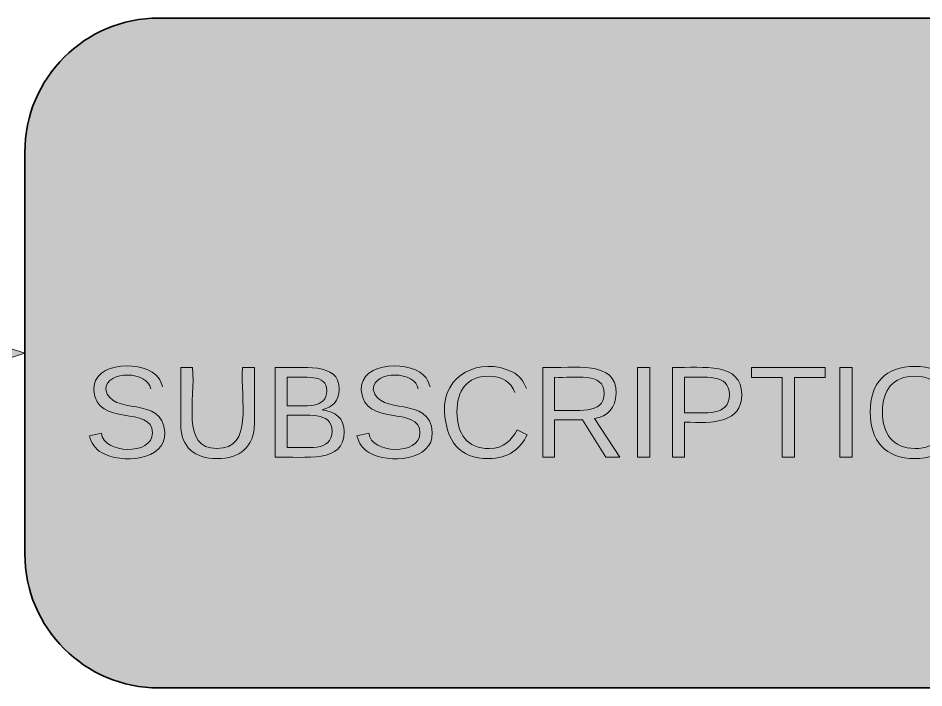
# Model space of a CAD drawing. Extents: x 3 to 1760, y 20 to 1040.
# Drawn here: x 357.2 to 465.3, y 100 to 180 of the extents above; entities that cross this region are included whole.
import ezdxf

# ---------------------------------------------------------------- set-up
doc = ezdxf.new("R2010")
doc.units = 0
doc.header["$MEASUREMENT"] = 0
doc.layers.add('Layer 1', color=7, linetype='Continuous', lineweight=0)

# ---------------------------------------------------------------- blocks, each defined once
blk = doc.blocks.new('Block_40')
at = {"layer": 'Layer 1'}
for points, knots in [([(416.5, 135.29), (416.07, 136.5), (414.99, 137.23), (413.34, 137.23), (410.8, 137.23), (409.59, 135.51), (409.59, 132.96), (409.59, 130.36), (410.84, 128.59), (413.43, 128.59), (415.29, 128.59), (416.11, 129.63), (416.8, 130.84), (416.8, 130.84), (417.97, 130.23), (417.97, 130.23), (417.19, 128.59), (415.76, 127.38), (413.34, 127.38), (409.89, 127.38), (408.29, 129.54), (408.12, 132.96), (407.86, 137.45), (412.39, 139.57), (416.2, 137.75), (417.02, 137.36), (417.54, 136.63), (417.88, 135.77)], [0, 0, 0, 0, 1, 1, 1, 2, 2, 2, 3, 3, 3, 4, 4, 4, 5, 5, 5, 6, 6, 6, 7, 7, 7, 8, 8, 8, 9, 9, 9, 9]), ([(373.03, 135.72), (372.81, 137.8), (367.72, 138.06), (367.67, 135.64), (368.28, 132.4), (374.5, 135.03), (374.72, 130.49), (374.84, 127.12), (369.49, 126.73), (367.15, 128.12), (366.42, 128.55), (365.94, 129.24), (365.73, 130.1), (365.73, 130.1), (367.15, 130.41), (367.15, 130.41), (367.37, 127.99), (373.25, 127.69), (373.25, 130.45), (373.25, 133.82), (366.55, 131.06), (366.25, 135.55), (366.03, 139.09), (372.51, 139.18), (373.98, 137.02), (374.2, 136.72), (374.33, 136.33), (374.46, 135.94)], [0, 0, 0, 0, 1, 1, 1, 2, 2, 2, 3, 3, 3, 4, 4, 4, 5, 5, 5, 6, 6, 6, 7, 7, 7, 8, 8, 8, 9, 9, 9, 9]), ([(393.51, 133.22), (395.02, 133), (396.15, 132.22), (396.15, 130.58), (396.15, 126.82), (391.57, 127.64), (387.89, 127.56), (387.89, 127.56), (387.89, 138.27), (387.89, 138.27), (391.18, 138.14), (395.54, 139.01), (395.54, 135.68), (395.54, 134.25), (394.72, 133.52), (393.51, 133.22)], [0, 0, 0, 0, 1, 1, 1, 2, 2, 2, 3, 3, 3, 4, 4, 4, 5, 5, 5, 5]), ([(404.96, 135.72), (404.75, 137.8), (399.65, 138.06), (399.6, 135.64), (400.21, 132.4), (406.43, 135.03), (406.65, 130.49), (406.78, 127.12), (401.42, 126.73), (399.09, 128.12), (398.35, 128.55), (397.88, 129.24), (397.66, 130.1), (397.66, 130.1), (399.09, 130.41), (399.09, 130.41), (399.3, 127.99), (405.18, 127.69), (405.18, 130.45), (405.18, 133.82), (398.48, 131.06), (398.18, 135.55), (397.96, 139.09), (404.44, 139.18), (405.91, 137.02), (406.13, 136.72), (406.26, 136.33), (406.39, 135.94)], [0, 0, 0, 0, 1, 1, 1, 2, 2, 2, 3, 3, 3, 4, 4, 4, 5, 5, 5, 6, 6, 6, 7, 7, 7, 8, 8, 8, 9, 9, 9, 9]), ([(428.6, 135.2), (428.55, 133.43), (427.6, 132.44), (426.01, 132.18), (426.01, 132.18), (429.03, 127.56), (429.03, 127.56), (429.03, 127.56), (427.39, 127.56), (427.39, 127.56), (427.39, 127.56), (424.58, 132.01), (424.58, 132.01), (424.58, 132.01), (421.25, 132.01), (421.25, 132.01), (421.25, 132.01), (421.25, 127.56), (421.25, 127.56), (421.25, 127.56), (419.83, 127.56), (419.83, 127.56), (419.83, 127.56), (419.83, 138.27), (419.83, 138.27), (423.63, 138.14), (428.68, 139.18), (428.6, 135.2)], [0, 0, 0, 0, 1, 1, 1, 2, 2, 2, 3, 3, 3, 4, 4, 4, 5, 5, 5, 6, 6, 6, 7, 7, 7, 8, 8, 8, 9, 9, 9, 9]), ([(435.34, 138.27), (439.1, 138.23), (443.59, 138.92), (443.59, 135.03), (443.59, 131.66), (440.26, 131.57), (436.76, 131.75), (436.76, 131.75), (436.76, 127.56), (436.76, 127.56), (436.76, 127.56), (435.34, 127.56), (435.34, 127.56), (435.34, 127.56), (435.34, 138.27), (435.34, 138.27)], [0, 0, 0, 0, 1, 1, 1, 2, 2, 2, 3, 3, 3, 4, 4, 4, 5, 5, 5, 5]), ([(385.43, 131.57), (385.39, 128.77), (383.7, 127.38), (380.94, 127.38), (378.3, 127.38), (376.62, 128.77), (376.62, 131.44), (376.62, 131.44), (376.62, 138.27), (376.62, 138.27), (376.62, 138.27), (378.04, 138.27), (378.04, 138.27), (378.39, 134.43), (376.62, 128.59), (380.94, 128.59), (385.34, 128.59), (383.7, 134.34), (384.01, 138.27), (384.01, 138.27), (385.43, 138.27), (385.43, 138.27), (385.43, 138.27), (385.43, 131.57), (385.43, 131.57)], [0, 0, 0, 0, 1, 1, 1, 2, 2, 2, 3, 3, 3, 4, 4, 4, 5, 5, 5, 6, 6, 6, 7, 7, 7, 8, 8, 8, 8]), ([(389.32, 133.69), (391.48, 133.73), (394.07, 133.3), (394.07, 135.51), (394.07, 137.54), (391.35, 137.06), (389.32, 137.1), (389.32, 137.1), (389.32, 133.69), (389.32, 133.69)], [0, 0, 0, 0, 1, 1, 1, 2, 2, 2, 3, 3, 3, 3]), ([(421.25, 133.13), (423.84, 133.22), (427.17, 132.57), (427.17, 135.16), (427.17, 137.8), (423.72, 136.98), (421.25, 137.1), (421.25, 137.1), (421.25, 133.13), (421.25, 133.13)], [0, 0, 0, 0, 1, 1, 1, 2, 2, 2, 3, 3, 3, 3]), ([(431.15, 127.56), (431.15, 127.56), (431.15, 138.27), (431.15, 138.27), (431.15, 138.27), (432.62, 138.27), (432.62, 138.27), (432.62, 138.27), (432.62, 127.56), (432.62, 127.56), (432.62, 127.56), (431.15, 127.56), (431.15, 127.56)], [0, 0, 0, 0, 1, 1, 1, 2, 2, 2, 3, 3, 3, 4, 4, 4, 4]), ([(436.76, 132.87), (439.23, 132.87), (442.12, 132.4), (442.12, 135.03), (442.12, 137.58), (439.18, 137.06), (436.76, 137.1), (436.76, 137.1), (436.76, 132.87), (436.76, 132.87)], [0, 0, 0, 0, 1, 1, 1, 2, 2, 2, 3, 3, 3, 3]), ([(449.9, 137.06), (449.9, 137.06), (449.9, 127.56), (449.9, 127.56), (449.9, 127.56), (448.43, 127.56), (448.43, 127.56), (448.43, 127.56), (448.43, 137.06), (448.43, 137.06), (448.43, 137.06), (444.76, 137.06), (444.76, 137.06), (444.76, 137.06), (444.76, 138.27), (444.76, 138.27), (444.76, 138.27), (453.57, 138.27), (453.57, 138.27), (453.57, 138.27), (453.57, 137.06), (453.57, 137.06), (453.57, 137.06), (449.9, 137.06), (449.9, 137.06)], [0, 0, 0, 0, 1, 1, 1, 2, 2, 2, 3, 3, 3, 4, 4, 4, 5, 5, 5, 6, 6, 6, 7, 7, 7, 8, 8, 8, 8]), ([(455.3, 127.56), (455.3, 127.56), (455.3, 138.27), (455.3, 138.27), (455.3, 138.27), (456.77, 138.27), (456.77, 138.27), (456.77, 138.27), (456.77, 127.56), (456.77, 127.56), (456.77, 127.56), (455.3, 127.56), (455.3, 127.56)], [0, 0, 0, 0, 1, 1, 1, 2, 2, 2, 3, 3, 3, 4, 4, 4, 4]), ([(464.25, 138.4), (467.75, 138.4), (469.56, 136.41), (469.56, 132.96), (469.56, 129.54), (467.66, 127.38), (464.25, 127.38), (460.75, 127.38), (458.93, 129.5), (458.93, 132.96), (458.93, 136.41), (460.75, 138.4), (464.25, 138.4)], [0, 0, 0, 0, 1, 1, 1, 2, 2, 2, 3, 3, 3, 4, 4, 4, 4]), ([(464.25, 128.59), (466.97, 128.59), (468.09, 130.36), (468.09, 132.96), (468.09, 135.55), (466.84, 137.23), (464.25, 137.23), (461.61, 137.23), (460.4, 135.55), (460.4, 132.96), (460.4, 130.36), (461.61, 128.64), (464.25, 128.59)], [0, 0, 0, 0, 1, 1, 1, 2, 2, 2, 3, 3, 3, 4, 4, 4, 4]), ([(389.32, 128.72), (391.7, 128.81), (394.68, 128.12), (394.68, 130.67), (394.68, 133.09), (391.65, 132.48), (389.32, 132.57), (389.32, 132.57), (389.32, 128.72), (389.32, 128.72)], [0, 0, 0, 0, 1, 1, 1, 2, 2, 2, 3, 3, 3, 3])]:
    blk.add_open_spline(points, degree=3, knots=knots, dxfattribs=at)
blk = doc.blocks.new('Block_39')
at = {"layer": 'Layer 1'}
blk.add_blockref('Block_40', (0, 0), dxfattribs=at)
blk = doc.blocks.new('Block_0')
at = {"layer": 'Layer 1', "true_color": 0x75b2ff, "transparency": 33554687}
h = blk.add_hatch(color=151, dxfattribs=at)
h.dxf.hatch_style = 2
edge = h.paths.add_edge_path()
edge.add_spline(control_points=[(374.01, 180), (365.17, 180), (358.01, 172.84), (358.01, 164), (358.01, 164), (358.01, 116), (358.01, 116), (358.01, 107.16), (365.17, 100), (374.01, 100), (374.01, 100), (622.01, 100), (622.01, 100), (630.85, 100), (638.01, 107.16), (638.01, 116), (638.01, 116), (638.01, 164), (638.01, 164), (638.01, 172.84), (630.85, 180), (622.01, 180), (622.01, 180), (374.01, 180), (374.01, 180)], knot_values=[0, 0, 0, 0, 1, 1, 1, 2, 2, 2, 3, 3, 3, 4, 4, 4, 5, 5, 5, 6, 6, 6, 7, 7, 7, 8, 8, 8, 8], degree=3, periodic=0)
at = {"layer": 'Layer 1', "true_color": 0x333333, "transparency": 33554687}
h = blk.add_hatch(color=250, dxfattribs=at)
h.dxf.hatch_style = 2
edge = h.paths.add_edge_path()
edge.add_spline(control_points=[(342.63, 136.05), (342.63, 136.05), (354.77, 140), (354.77, 140), (354.77, 140), (342.63, 143.95), (342.63, 143.95), (342.63, 143.95), (342.63, 136.05), (342.63, 136.05)], knot_values=[0, 0, 0, 0, 1, 1, 1, 2, 2, 2, 3, 3, 3, 3], degree=3, periodic=0)
edge = h.paths.add_edge_path()
edge.add_spline(control_points=[(358.01, 140), (358.01, 140), (341.63, 134.68), (341.63, 134.68), (341.63, 134.68), (341.63, 145.32), (341.63, 145.32), (341.63, 145.32), (358.01, 140), (358.01, 140)], knot_values=[0, 0, 0, 0, 1, 1, 1, 2, 2, 2, 3, 3, 3, 3], degree=3, periodic=0)
at = {"layer": 'Layer 1', "color": 18, "lineweight": 35, "true_color": 0x000000}
blk.add_open_spline([(374.01, 180), (365.17, 180), (358.01, 172.84), (358.01, 164), (358.01, 164), (358.01, 116), (358.01, 116), (358.01, 107.16), (365.17, 100), (374.01, 100), (374.01, 100), (622.01, 100), (622.01, 100), (630.85, 100), (638.01, 107.16), (638.01, 116), (638.01, 116), (638.01, 164), (638.01, 164), (638.01, 172.84), (630.85, 180), (622.01, 180), (622.01, 180), (374.01, 180), (374.01, 180)], degree=3, knots=[0, 0, 0, 0, 1, 1, 1, 2, 2, 2, 3, 3, 3, 4, 4, 4, 5, 5, 5, 6, 6, 6, 7, 7, 7, 8, 8, 8, 8], dxfattribs=at)
at = {"layer": 'Layer 1', "color": 250, "lineweight": 0, "true_color": 0x333333}
blk.add_open_spline([(358.01, 140), (358.01, 140), (341.63, 134.68), (341.63, 134.68), (341.63, 134.68), (341.63, 145.32), (341.63, 145.32), (341.63, 145.32), (358.01, 140), (358.01, 140)], degree=3, knots=[0, 0, 0, 0, 1, 1, 1, 2, 2, 2, 3, 3, 3, 3], dxfattribs=at)
at = {"layer": 'Layer 1'}
blk.add_blockref('Block_39', (0, 0), dxfattribs=at)

msp = doc.modelspace()

# ---------------------------------------------------------------- block references
at = {"layer": 'Layer 1'}
msp.add_blockref('Block_0', (0, 0), dxfattribs=at)

doc.saveas('drawing.dxf')
